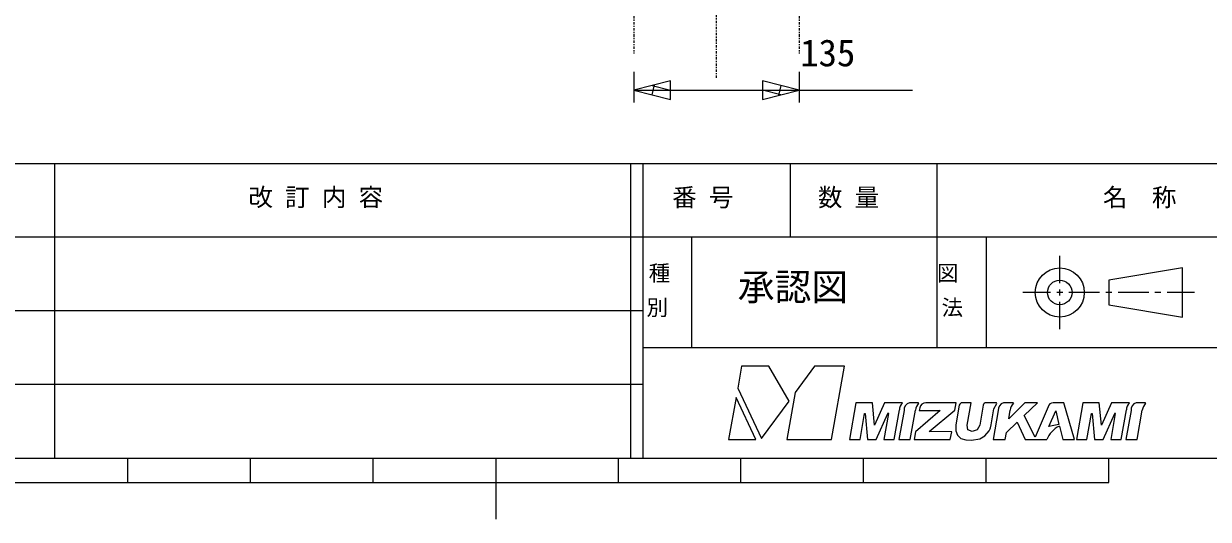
# Model space of a CAD drawing. Units: millimetres, scale not verified. Extents: x -203 to 203, y -143 to 143.
# Drawn here: x -38.5 to 58.1, y -143 to -102.6 of the extents above; entities that cross this region are included whole.
import ezdxf
from ezdxf.enums import TextEntityAlignment as Align

# ---------------------------------------------------------------- set-up
doc = ezdxf.new("R2010")
doc.units = ezdxf.units.MM
doc.header["$LTSCALE"] = 0.5
doc.linetypes.add('USER1', pattern=[0.629921, 0.393701, -0.07874, 0.07874, -0.07874])
for name, color, linetype, lineweight in [('0-3_DIMENSION_LINES$02_DIMENSI', 1, 'Continuous', 25), ('0-5_DIMENSION_LINES$01_CENTER_', 7, 'USER1', 25), ('0-7_図面_FORMAT$01_WAKU$OUT_LINE', 6, 'Continuous', 18), ('0-8_図面_FORMAT$03_TEXT', 7, 'Continuous', 18), ('0-9_図面_FORMAT$01_WAKU$SUB_LINE', 7, 'Continuous', 18), ('0-A_図面_FORMAT$02_LOGO$01_MZ_LO', 7, 'Continuous', 18)]:
    doc.layers.add(name, color=color, linetype=linetype, lineweight=lineweight)
doc.styles.add('ＭＳ ゴシック', font='')
doc.styles.get('ＭＳ ゴシック').set_extended_font_data('MS Gothic')

# ---------------------------------------------------------------- blocks, each defined once
blk = doc.blocks.new('_X52')
at = {"layer": '0-8_図面_FORMAT$03_TEXT', "style": 'ＭＳ ゴシック'}
for s, p in [('図', (3711.969, 1692.119)), ('法', (3712.718, 1686.496))]:
    blk.add_text(s, height=2.566, dxfattribs=at).set_placement(p, align=Align.BOTTOM_LEFT)
blk = doc.blocks.new('_X53')
at = {"layer": '0-8_図面_FORMAT$03_TEXT', "style": 'ＭＳ ゴシック'}
for s, p in [('種', (3664.949, 1692.119)), ('別', (3664.606, 1686.496))]:
    blk.add_text(s, height=2.566, dxfattribs=at).set_placement(p, align=Align.BOTTOM_LEFT)

msp = doc.modelspace()

# ---------------------------------------------------------------- linework, layer by layer
at = {"layer": '0-3_DIMENSION_LINES$02_DIMENSI', "lineweight": 18}
for p, q in [((11.25, -106.5), (11.25, -109)), ((24.75, -106.5), (24.75, -109)), ((11.25, -108), (34, -108)), ((11.25, -108), (24.75, -108)), ((12.75, -108.375), (12.95, -107.575)), ((12.75, -107.625), (14.25, -108)), ((23.25, -108.375), (21.75, -108)), ((23.25, -107.625), (23.05, -108.425))]:
    msp.add_line(p, q, dxfattribs=at)
for points in [[(11.25, -108), (14.25, -108.75), (14.25, -107.25)], [(24.75, -108), (21.75, -107.25), (21.75, -108.75)]]:
    msp.add_lwpolyline(points, close=True, dxfattribs=at)
at = {"layer": '0-5_DIMENSION_LINES$01_CENTER_'}
for p, q in [((18, -107), (18, 33)), ((11.25, -94), (11.25, -105)), ((24.75, -94), (24.75, -105))]:
    msp.add_line(p, q, dxfattribs=at)
at = {"layer": '0-7_図面_FORMAT$01_WAKU$OUT_LINE'}
for p, q in [((198, -114), (-198, -114)), ((11, -114), (11, -138)), ((12, -114), (12, -138)), ((198, -120), (-78, -120)), ((-30, -140), (-30, -138)), ((-20, -140), (-20, -138)), ((-10, -140), (-10, -138)), ((0, -138), (0, -143)), ((10, -140), (10, -138)), ((20, -140), (20, -138)), ((30, -140), (30, -138)), ((40, -140), (40, -138)), ((50, -140), (50, -138)), ((-50, -140), (50, -140))]:
    msp.add_line(p, q, dxfattribs=at)
msp.add_lwpolyline([(-198, -138), (198, -138), (198, 138), (-198, 138)], close=True, dxfattribs=at)
at = {"layer": '0-8_図面_FORMAT$03_TEXT'}
for p, q in [((46, -123.75), (46, -121.5)), ((45.25, -124.5), (43, -124.5)), ((46.25, -124.5), (45.75, -124.5)), ((46, -124.75), (46, -124.25)), ((49.25, -124.5), (46.75, -124.5)), ((50.25, -124.5), (49.75, -124.5)), ((53.25, -124.5), (50.75, -124.5)), ((54.25, -124.5), (53.75, -124.5)), ((57, -124.5), (54.75, -124.5)), ((46, -127.5), (46, -125.25))]:
    msp.add_line(p, q, dxfattribs=at)
msp.add_lwpolyline([(56, -122.5), (50, -123.5), (50, -125.5), (56, -126.5)], close=True, dxfattribs=at)
for radius in [2, 1]:
    msp.add_circle((46, -124.5), radius, dxfattribs=at)
at = {"layer": '0-9_図面_FORMAT$01_WAKU$SUB_LINE'}
for p, q in [((-36, -114), (-36, -138)), ((24, -114), (24, -120)), ((36, -129), (36, -114)), ((16, -129), (16, -120)), ((40, -120), (40, -129)), ((12, -126), (-78, -126)), ((12, -129), (144, -129)), ((12, -132), (-78, -132))]:
    msp.add_line(p, q, dxfattribs=at)
at = {"layer": '0-A_図面_FORMAT$02_LOGO$01_MZ_LO'}
for p, q in [((20.052, -130.5), (19.7334, -132.3069)), ((22.2811, -130.5), (20.052, -130.5)), ((23.9185, -133.3532), (22.2811, -130.5)), ((26.0068, -130.5), (24.423, -132.6639)), ((28.4519, -130.5), (26.0068, -130.5)), ((27.394, -136.5), (28.4519, -130.5)), ((19.7334, -132.3069), (21.6797, -136.412)), ((19.5978, -133.0758), (18.994, -136.5)), ((21.2213, -136.5), (19.5978, -133.0758)), ((24.423, -132.6639), (23.7466, -136.5)), ((21.6797, -136.412), (23.9185, -133.3532)), ((29.3797, -133.5001), (28.8508, -136.5)), ((30.7128, -133.5001), (29.3797, -133.5001)), ((30.8813, -135.3254), (30.7128, -133.5001)), ((31.6973, -133.5001), (30.8813, -135.3254)), ((33.1564, -133.5001), (31.6973, -133.5001)), ((32.493, -136.5), (32.9191, -134.0808)), ((33.2994, -134.1367), (32.8831, -136.5)), ((33.1643, -133.5221), (33.1564, -133.5001)), ((34.4785, -133.5001), (33.7311, -133.5001)), ((33.7988, -136.5), (34.2223, -134.0946)), ((36.248, -134.138), (34.2351, -135.8723)), ((34.4907, -133.528), (34.4785, -133.5001)), ((34.5924, -133.8998), (34.52, -134.1359)), ((34.52, -134.1359), (36.248, -134.138)), ((37.5368, -133.5001), (35.0653, -133.5001)), ((35.3578, -135.8512), (37.4305, -134.0987)), ((37.4305, -134.0987), (37.5368, -133.5001)), ((37.8062, -133.6918), (37.5241, -135.2886)), ((38.7636, -133.5001), (38.0482, -133.5001)), ((38.4414, -135.331), (38.7636, -133.5001)), ((39.7553, -133.6956), (39.4664, -135.331)), ((40.7137, -133.5065), (40.0021, -133.5001)), ((40.3988, -135.2886), (40.6262, -134.0012)), ((40.9871, -134.1367), (40.5715, -136.5)), ((40.6262, -134.0012), (40.8635, -133.5423)), ((40.8489, -133.5001), (40.7137, -133.5065)), ((40.8635, -133.5423), (40.8489, -133.5001)), ((42.2092, -133.5001), (41.4125, -133.5001)), ((43.1434, -133.5001), (41.8365, -134.8052)), ((41.8365, -134.8052), (41.959, -134.0946)), ((42.2217, -133.528), (42.2092, -133.5001)), ((43.107, -134.5303), (44.1923, -133.5001)), ((44.1923, -133.5001), (43.1434, -133.5001)), ((45.0487, -133.8322), (43.9945, -136.289)), ((45.1097, -135.4167), (45.6797, -134.1656)), ((46.3372, -133.5001), (45.4679, -133.5001)), ((45.6797, -134.1656), (45.9339, -135.2805)), ((47.188, -136.5), (46.3372, -133.5001)), ((47.8896, -133.5001), (47.3606, -136.5)), ((49.2227, -133.5001), (47.8896, -133.5001)), ((49.3912, -135.3254), (49.2227, -133.5001)), ((50.2071, -133.5001), (49.3912, -135.3254)), ((51.6663, -133.5001), (50.2071, -133.5001)), ((51.0029, -136.5), (51.429, -134.0808)), ((51.8093, -134.1367), (51.3929, -136.5)), ((51.6741, -133.5221), (51.6663, -133.5001)), ((52.9883, -133.5001), (52.241, -133.5001)), ((52.3087, -136.5), (52.7322, -134.0946)), ((53.0005, -133.528), (52.9883, -133.5001)), ((29.7077, -136.5), (30.085, -134.3718)), ((30.085, -134.3718), (30.1212, -134.3718)), ((30.1212, -134.3718), (30.3134, -136.5)), ((31.0307, -136.5), (31.9772, -134.3718)), ((32.0194, -134.3718), (31.6421, -136.5)), ((41.6443, -135.9188), (42.5284, -135.0795)), ((42.5284, -135.0795), (43.1843, -136.5)), ((43.9945, -136.289), (43.107, -134.5303)), ((48.2176, -136.5), (48.5948, -134.3718)), ((48.5948, -134.3718), (48.631, -134.3718)), ((48.631, -134.3718), (48.8233, -136.5)), ((49.5406, -136.5), (50.4871, -134.3718)), ((50.5292, -134.3718), (50.152, -136.5)), ((34.2351, -135.8723), (34.125, -136.5)), ((37.1838, -135.8537), (35.3578, -135.8512)), ((37.0697, -136.5), (37.1838, -135.8537)), ((37.5241, -135.2886), (37.5207, -135.7942)), ((37.5207, -135.7942), (37.6572, -136.1388)), ((37.6572, -136.1388), (37.9298, -136.3967)), ((38.5099, -135.7132), (38.4414, -135.331)), ((38.8631, -135.8509), (38.5099, -135.7132)), ((39.2624, -135.7153), (38.8631, -135.8509)), ((39.4664, -135.331), (39.2624, -135.7153)), ((39.4797, -136.4487), (39.8948, -136.201)), ((39.8948, -136.201), (40.2275, -135.7892)), ((40.2333, -135.7779), (40.2903, -135.6677)), ((41.5439, -136.5), (41.6443, -135.9188)), ((45.9339, -135.2805), (45.1097, -135.4167)), ((45.9654, -135.4039), (46.2447, -136.5)), ((18.994, -136.5), (21.2213, -136.5)), ((23.7466, -136.5), (27.394, -136.5)), ((28.8508, -136.5), (29.7077, -136.5)), ((30.3134, -136.5), (31.0307, -136.5)), ((31.6421, -136.5), (32.493, -136.5)), ((32.8831, -136.5), (33.7988, -136.5)), ((34.125, -136.5), (37.0697, -136.5)), ((37.9298, -136.3967), (38.3411, -136.5181)), ((38.3411, -136.5181), (38.8134, -136.5486)), ((38.8134, -136.5486), (39.4797, -136.4487)), ((40.5715, -136.5), (41.5368, -136.5)), ((41.5368, -136.5), (41.5384, -136.5)), ((41.5384, -136.5), (41.5439, -136.5)), ((43.1843, -136.5), (44.9459, -136.5)), ((46.2447, -136.5), (47.188, -136.5)), ((47.3606, -136.5), (48.2176, -136.5)), ((48.8233, -136.5), (49.5406, -136.5)), ((50.152, -136.5), (51.0029, -136.5)), ((51.3929, -136.5), (52.3087, -136.5))]:
    msp.add_line(p, q, dxfattribs=at)
msp.add_lwpolyline([(40.3739, -135.4237), (40.3965, -135.3012), (40.3965, -135.3012)], dxfattribs=at)
for centre, radius, start, end in [((33.7742, -134.1229), 0.8561, 135.436, 177.18162), ((33.898, -134.0779), 0.6015, 106.10853, 185.61083), ((35.2047, -134.2131), 0.9895, 136.18472, 173.12017), ((35.0741, -133.9901), 0.4901, 91.03463, 169.38909), ((38.0431, -133.7422), 0.2422, 88.80192, 167.99496), ((39.9968, -133.7469), 0.2469, 88.77298, 167.99431), ((41.5809, -134.073), 0.5972, 106.38228, 186.12371), ((42.933, -134.202), 0.9799, 136.54508, 173.70767), ((45.4594, -133.9198), 0.4199, 88.83548, 167.9571), ((52.2841, -134.1229), 0.8561, 135.436, 177.18162), ((52.4079, -134.0779), 0.6015, 106.10853, 185.61083), ((53.7145, -134.2131), 0.9895, 136.18472, 173.12017), ((31.9983, -134.363), 0.0228, 337.38667, 202.61333), ((50.5082, -134.363), 0.0228, 337.38667, 202.61333), ((38.9196, -135.0984), 1.4791, 332.15939, 332.65034), ((39.5102, -135.2642), 0.8783, 332.65034, 349.54143), ((38.5515, -134.9606), 1.8762, 349.54143, 349.93236), ((46.8386, -137.2383), 2.0316, 115.4544, 158.69079)]:
    msp.add_arc(centre, radius, start, end, dxfattribs=at)

# ---------------------------------------------------------------- block references
at = {"layer": '0-8_図面_FORMAT$03_TEXT', "xscale": 0.5, "yscale": 0.5}
for name in ['_X53', '_X52']:
    msp.add_blockref(name, (-1820, -970), dxfattribs=at)

# ---------------------------------------------------------------- texts
at = {"layer": '0-3_DIMENSION_LINES$02_DIMENSI', "color": 7, "style": 'ＭＳ ゴシック'}
msp.add_text('135', height=2.199, dxfattribs=at).set_placement((24.8351, -106.7128), align=Align.BOTTOM_LEFT)
at = {"layer": '0-8_図面_FORMAT$03_TEXT', "style": 'ＭＳ ゴシック'}
for s, height, p in [('改 訂 内 容', 1.466, (-20.1775, -117.8973)), ('番 号', 1.466, (14.3872, -117.9133)), ('数 量', 1.466, (26.2752, -117.9133)), ('名\u3000称', 1.466, (49.5177, -117.9133)), ('承認図', 2.199, (19.7366, -125.8023))]:
    msp.add_text(s, height=height, dxfattribs=at).set_placement(p, align=Align.BOTTOM_LEFT)

doc.saveas('drawing.dxf')
